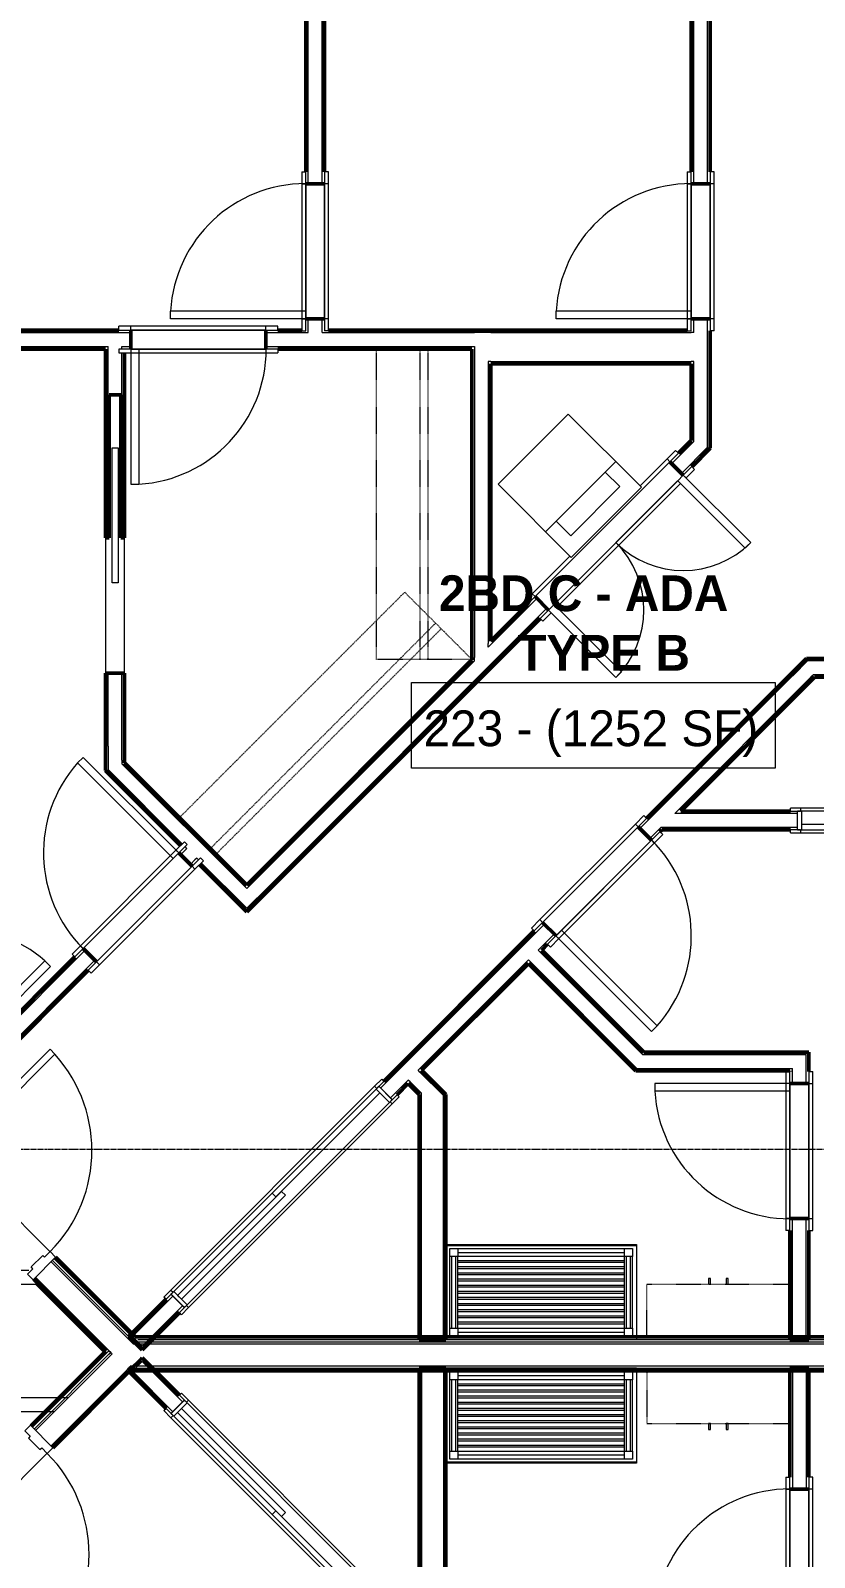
# Model space of a CAD drawing. Header units: inches. Extents: x -4218 to -1830, y 9767 to 12426.
# Drawn here: x -2463.4 to -2266.1, y 10364.6 to 10748.7 of the extents above; entities that cross this region are included whole.
import ezdxf

# ---------------------------------------------------------------- set-up
doc = ezdxf.new("R2010")
doc.units = ezdxf.units.IN
doc.header["$MEASUREMENT"] = 0
doc.linetypes.add('Dash', pattern=[0.25, 0.125, -0.125])
doc.linetypes.add('Grid Line 1_2_', pattern=[0.875, 0.5, -0.125, 0.125, -0.125])
for name, color, linetype, lineweight in [('0-1', 7, 'Continuous', 5), ('0-2', 10, 'Continuous', 9), ('A-AREA-IDEN', 2, 'Continuous', 9), ('A-DOOR-1', 10, 'Continuous', 9), ('A-DOOR-2', 50, 'Continuous', 20), ('A-DOOR-3', 252, 'Continuous', 9), ('A-DOOR-FRAM-1', 10, 'Continuous', 9), ('A-DOOR-FRAM-3', 50, 'Continuous', 20), ('A-FLOR-3', 192, 'Continuous', 9), ('A-WALL-1', 7, 'Continuous', 50), ('A-WALL-2', 250, 'Continuous', 13), ('A-WALL-3', 10, 'Continuous', 9), ('A-WALL-4', 252, 'Continuous', 9), ('A-WALL-5', 253, 'Continuous', 9), ('A-WALL-7', 113, 'Continuous', 9), ('I-WALL-1', 7, 'Continuous', 50), ('I-WALL-2', 10, 'Continuous', 9), ('I-WALL-3', 252, 'Continuous', 9), ('I-WALL-4', 253, 'Continuous', 9), ('P-SANR-FIXT-1', 10, 'Continuous', 9), ('Q-CASE-1', 252, 'Continuous', 9), ('Q-CASE-2', 10, 'Continuous', 9), ('Q-CASE-3', 253, 'Continuous', 9), ('Q-CASE-4', 252, 'Dash', 9), ('Q-CASE-7', 10, 'Dash', 9), ('Q-CASE-HDLN-1', 10, 'Dash', 9), ('Q-CASE-HDLN-2', 252, 'Dash', 9), ('Q-CASE-HDLN-3', 253, 'Dash', 9), ('S-BEAM', 12, 'Continuous', 9), ('S-GRID-1', 1, 'Grid Line 1_2_', 9)]:
    doc.layers.add(name, color=color, linetype=linetype, lineweight=lineweight)
doc.styles.add('Century Gothic', font='ufonts.com_century-gothic.ttf', dxfattribs={"height": 9})
doc.styles.add('Century Gothic_B', font='GOTHICB.TTF', dxfattribs={"height": 9})

# ---------------------------------------------------------------- blocks, each defined once
blk = doc.blocks.new('POCKET - FLUSH - 2-10 x 6-8-2882530-BACKGROUND - RCP - 2ND FLOOR')
at = {"layer": 'A-DOOR-2'}
for p, q in [((-39.67, -0.75), (-39.67, 0.75)), ((-39.67, 0.75), (-5.67, 0.75)), ((-5.67, 0.75), (-5.67, -0.75)), ((-5.67, -0.75), (-39.67, -0.75))]:
    blk.add_line(p, q, dxfattribs=at)
blk = doc.blocks.new('OD_CW_Closet - OD_CW_Closet-2622443-BACKGROUND - RCP - 2ND FLOOR')
at = {"layer": 'Q-CASE-HDLN-1'}
for p, q in [((0.74, 0), (80.94, 0)), ((80.94, 0), (80.94, -23.91)), ((0.74, -11), (80.94, -11)), ((0.74, -13), (80.94, -13))]:
    blk.add_line(p, q, dxfattribs=at)
at = {"layer": 'Q-CASE-HDLN-2'}
for p, q in [((0.74, -24), (0.74, 0)), ((80.85, -24), (0.74, -24)), ((80.94, -23.91), (80.94, -24))]:
    blk.add_line(p, q, dxfattribs=at)
at = {"layer": 'Q-CASE-HDLN-3'}
blk.add_line((80.94, -24), (80.85, -24), dxfattribs=at)
blk = doc.blocks.new('OD_CW_Closet - OD_CW_Closet-3117592-BACKGROUND - RCP - 2ND FLOOR')
at = {"layer": 'Q-CASE-HDLN-1'}
for p, q in [((0.74, -24), (0.74, 0)), ((0.74, 0), (78.86, 0)), ((0.74, -11), (78.86, -11)), ((0.74, -13), (78.86, -13))]:
    blk.add_line(p, q, dxfattribs=at)
at = {"layer": 'Q-CASE-HDLN-2'}
for p, q in [((78.86, 0), (78.86, -24)), ((78.86, -24), (0.74, -24))]:
    blk.add_line(p, q, dxfattribs=at)
blk = doc.blocks.new('Stacked Washer and Dryer - 26_x25_ - Private-1372850-BACKGROUND - RCP - 2ND FLOOR')
at = {"layer": 'P-SANR-FIXT-1'}
for p, q in [((26, 12.5), (0, 12.5)), ((0, -12.5), (0, 12.5)), ((16.90625, -12.5), (16.90625, 12.5)), ((26, 12.5), (26, -12.5)), ((22.09375, 8.75), (16.90625, 8.75)), ((22.09375, -8.75), (22.09375, 8.75)), ((16.90625, -8.75), (22.09375, -8.75)), ((0, -12.5), (26, -12.5))]:
    blk.add_line(p, q, dxfattribs=at)
blk = doc.blocks.new('SWING - DOUBLE - FLUSH - 4-0 x 6-8 - DUMMY-V5-BACKGROUND - RCP - 2ND FLOOR')
at = {"layer": 'A-DOOR-1'}
for p, q in [((-24, 3.375), (-27, 3.375)), ((-27, 3.375), (-27, 2.375)), ((-27, 2.375), (-24, 2.375)), ((-10.6, 3.375), (-24, 3.375)), ((-24, 3.375), (-24, 2.375)), ((-24, 2.375), (24, 2.375)), ((24, 3.375), (14.4, 3.375)), ((27, 3.375), (24, 3.375)), ((24, 3.375), (24, 2.375)), ((24, 2.375), (27, 2.375)), ((27, 3.375), (27, 2.375)), ((-24, -2.375), (-27, -2.375)), ((-27, -3.375), (-27, -2.375)), ((-27, -3.375), (-24, -3.375)), ((-24, -3.375), (-24, -2.375)), ((22, -2.375), (-22, -2.375)), ((-22, -3.375), (22, -3.375)), ((27, -2.375), (24, -2.375)), ((24, -3.375), (24, -2.375)), ((24, -3.375), (27, -3.375)), ((27, -3.375), (27, -2.375))]:
    blk.add_line(p, q, dxfattribs=at)
for centre, start, end in [((-24, -2.375), 270, 0), ((24, -2.375), 180, 270)]:
    blk.add_arc(centre, 24, start, end, dxfattribs=at)
at = {"layer": 'A-DOOR-2'}
for p, q in [((-22, -2.375), (-24, -2.375)), ((-24, -2.375), (-24, -26.375)), ((-22, -26.375), (-22, -2.375)), ((22, -2.375), (24, -2.375)), ((22, -26.375), (22, -2.375)), ((24, -2.375), (24, -26.375)), ((-24, -26.375), (-22, -26.375)), ((24, -26.375), (22, -26.375))]:
    blk.add_line(p, q, dxfattribs=at)
at = {"layer": 'A-DOOR-3'}
blk.add_line((-22, -2.375), (-24, -2.375), dxfattribs=at)
blk = doc.blocks.new('SWING - SINGLE - FLUSH - 2-10 x 6-8 - PRIVACY-3199407-BACKGROUND - RCP - 2ND FLOOR')
at = {"layer": 'A-DOOR-1'}
blk.add_arc((17, 2.37), 34.07, 93.3657, 180, dxfattribs=at)
at = {"layer": 'A-DOOR-2'}
for p, q in [((15, 2.37), (15, 36.38)), ((17, 36.38), (15, 36.38)), ((17, 2.37), (17, 36.38)), ((17, 2.37), (15, 2.37))]:
    blk.add_line(p, q, dxfattribs=at)
at = {"layer": 'A-DOOR-FRAM-1'}
for p, q in [((-17, 3.37), (-20, 3.37)), ((-20, 2.37), (-20, 3.37)), ((-20, 2.37), (-17, 2.37)), ((17, 3.37), (-17, 3.37)), ((-17, 2.37), (-17, 3.37)), ((-17, 2.37), (17, 2.37)), ((20, 3.37), (17, 3.37)), ((17, 2.37), (17, 3.37)), ((17, 2.37), (20, 2.37)), ((20, 2.37), (20, 3.37)), ((-17, -2.38), (-20, -2.38)), ((-20, -2.38), (-20, -3.38)), ((-20, -3.38), (-17, -3.38)), ((17, -2.38), (-17, -2.38)), ((-17, -2.38), (-17, -3.38)), ((-17, -3.38), (17, -3.38)), ((20, -2.38), (17, -2.38)), ((17, -2.38), (17, -3.38)), ((17, -3.38), (20, -3.38)), ((20, -2.38), (20, -3.38))]:
    blk.add_line(p, q, dxfattribs=at)
blk = doc.blocks.new('SWING - SINGLE - FLUSH - 2-8 x 6-8 - PASSAGE-3199406-BACKGROUND - RCP - 2ND FLOOR')
at = {"layer": 'A-DOOR-1'}
blk.add_arc((16, 2.37), 32.07, 93.5759, 180, dxfattribs=at)
at = {"layer": 'A-DOOR-2'}
for p, q in [((14, 2.37), (14, 34.38)), ((16, 34.38), (14, 34.38)), ((16, 2.37), (16, 34.38)), ((16, 2.37), (14, 2.37))]:
    blk.add_line(p, q, dxfattribs=at)
at = {"layer": 'A-DOOR-FRAM-1'}
for p, q in [((-16, 3.37), (-19, 3.37)), ((-19, 2.37), (-19, 3.37)), ((-19, 2.37), (-16, 2.37)), ((16, 3.37), (-16, 3.37)), ((-16, 2.37), (-16, 3.37)), ((-16, 2.37), (16, 2.37)), ((19, 3.37), (16, 3.37)), ((16, 2.37), (16, 3.37)), ((16, 2.37), (19, 2.37)), ((19, 2.37), (19, 3.37)), ((-16, -2.38), (-19, -2.38)), ((-19, -2.38), (-19, -3.38)), ((-19, -3.38), (-16, -3.38)), ((16, -2.38), (-16, -2.38)), ((-16, -2.38), (-16, -3.38)), ((-16, -3.38), (16, -3.38)), ((19, -2.38), (16, -2.38)), ((16, -2.38), (16, -3.38)), ((16, -3.38), (19, -3.38)), ((19, -2.38), (19, -3.38))]:
    blk.add_line(p, q, dxfattribs=at)
blk = doc.blocks.new('SWING - SINGLE - FLUSH - 2-10 x 6-8 - PRIVACY-3199405-BACKGROUND - RCP - 2ND FLOOR')
at = {"layer": 'A-DOOR-1'}
blk.add_arc((17, -2.38), 34.07, 180, 266.6343, dxfattribs=at)
at = {"layer": 'A-DOOR-2'}
for p, q in [((15, -2.38), (15, -36.38)), ((17, -2.38), (15, -2.38)), ((17, -2.38), (17, -36.38)), ((17, -36.38), (15, -36.38))]:
    blk.add_line(p, q, dxfattribs=at)
at = {"layer": 'A-DOOR-FRAM-1'}
for p, q in [((-17, 3.37), (-20, 3.37)), ((-20, 3.37), (-20, 2.37)), ((-20, 2.37), (-17, 2.37)), ((-17, 3.37), (-17, 2.37)), ((17, 3.37), (-17, 3.37)), ((-17, 2.37), (17, 2.37)), ((20, 3.37), (17, 3.37)), ((17, 3.37), (17, 2.37)), ((17, 2.37), (20, 2.37)), ((20, 3.37), (20, 2.37)), ((-17, -2.38), (-20, -2.38)), ((-20, -3.38), (-20, -2.38)), ((-20, -3.38), (-17, -3.38)), ((-17, -3.38), (-17, -2.38)), ((17, -2.38), (-17, -2.38)), ((-17, -3.38), (17, -3.38)), ((20, -2.38), (17, -2.38)), ((17, -3.38), (17, -2.38)), ((17, -3.38), (20, -3.38)), ((20, -3.38), (20, -2.38))]:
    blk.add_line(p, q, dxfattribs=at)
blk = doc.blocks.new('SWING - SINGLE - FLUSH - 2-10 x 6-8 - PASSAGE-3199424-BACKGROUND - RCP - 2ND FLOOR')
at = {"layer": 'A-DOOR-1'}
blk.add_arc((17, 2.37), 34.07, 93.3657, 180, dxfattribs=at)
at = {"layer": 'A-DOOR-2'}
for p, q in [((15, 2.37), (15, 36.38)), ((17, 36.38), (15, 36.38)), ((17, 2.37), (17, 36.38)), ((17, 2.37), (15, 2.37))]:
    blk.add_line(p, q, dxfattribs=at)
at = {"layer": 'A-DOOR-FRAM-1'}
for p, q in [((-17, 3.37), (-20, 3.37)), ((-20, 2.37), (-20, 3.37)), ((-20, 2.37), (-17, 2.37)), ((17, 3.37), (-17, 3.37)), ((-17, 2.37), (-17, 3.37)), ((-17, 2.37), (17, 2.37)), ((20, 3.37), (17, 3.37)), ((17, 2.37), (17, 3.37)), ((17, 2.37), (20, 2.37)), ((20, 2.37), (20, 3.37)), ((-17, -2.38), (-20, -2.38)), ((-20, -2.38), (-20, -3.38)), ((-20, -3.38), (-17, -3.38)), ((17, -2.38), (-17, -2.38)), ((-17, -2.38), (-17, -3.38)), ((-17, -3.38), (17, -3.38)), ((20, -2.38), (17, -2.38)), ((17, -2.38), (17, -3.38)), ((17, -3.38), (20, -3.38)), ((20, -2.38), (20, -3.38))]:
    blk.add_line(p, q, dxfattribs=at)
blk = doc.blocks.new('SLIDING - FLUSH - 6-0 x 6-8-3203588-BACKGROUND - RCP - 2ND FLOOR')
at = {"layer": 'A-DOOR-1'}
for p, q in [((-38.75, 2.5), (-38.75, 3.25)), ((-36.25, 3.25), (-38.75, 3.25)), ((-38.75, 2.5), (-36.25, 2.5)), ((36.25, 3.25), (-36.25, 3.25)), ((-36.25, 3.25), (-36.25, 2.5)), ((36, 0.5), (-1, 0.5)), ((-1, 0.5), (-1, -0.875)), ((36, 0.5), (36, -0.875)), ((36.25, 2.5), (36.25, 3.25)), ((36.25, 3.25), (38.75, 3.25)), ((38.75, 2.5), (36.25, 2.5)), ((38.75, 3.25), (38.75, 2.5)), ((-38.75, -3), (-38.75, -2.25)), ((-36.25, -2.25), (-38.75, -2.25)), ((-38.75, -3), (-36.25, -3)), ((-36.25, -2.25), (-36.25, -3)), ((-36.25, -3), (36.25, -3)), ((1, -0.875), (-36, -0.875)), ((-36, -0.875), (-36, -2.25)), ((-36, -2.25), (1, -2.25)), ((-1, -0.875), (36, -0.875)), ((1, -0.875), (1, -2.25)), ((36.25, -2.25), (38.75, -2.25)), ((36.25, -3), (36.25, -2.25)), ((38.75, -3), (36.25, -3)), ((38.75, -2.25), (38.75, -3))]:
    blk.add_line(p, q, dxfattribs=at)
at = {"layer": 'A-DOOR-FRAM-1'}
for p, q in [((-37, -2.25), (-37, 2.5)), ((-36, 2.5), (-37, 2.5)), ((36, 2.5), (-36, 2.5)), ((-36, 2.5), (-36, -2.25)), ((36, -2.25), (36, 2.5)), ((36, 2.5), (37, 2.5)), ((37, 2.5), (37, -2.25)), ((-37, -2.25), (-36, -2.25)), ((1, -2.25), (36, -2.25)), ((37, -2.25), (36, -2.25))]:
    blk.add_line(p, q, dxfattribs=at)
blk = doc.blocks.new('Bath Vanity - Bath Vanity 48_-2551079-BACKGROUND - RCP - 2ND FLOOR')
at = {"layer": 'Q-CASE-1'}
for p, q in [((-23.26, -0.75), (-23.26, 0)), ((-23.26, 0), (24.74, 0)), ((24.74, 0), (24.74, -0.13)), ((24.74, -0.75), (24.74, -24))]:
    blk.add_line(p, q, dxfattribs=at)
at = {"layer": 'Q-CASE-2'}
for p, q in [((-23.26, -24), (-23.26, -0.75)), ((-22.26, -3), (-22.26, -1)), ((-22.26, -1), (-20.26, -1)), ((-22.26, -3), (-22.26, -21)), ((-20.26, -3), (-22.26, -3)), ((-21.76, -3), (-21.76, -21)), ((-20.76, -3), (-20.76, -21)), ((21.74, -1), (-20.26, -1)), ((-20.26, -1), (-20.26, -3)), ((21.74, -2), (-20.26, -2)), ((21.74, -3), (-20.26, -3)), ((-20.26, -3), (-20.26, -21)), ((21.74, -3), (21.74, -1)), ((21.74, -1), (23.74, -1)), ((21.74, -3), (21.74, -21)), ((23.74, -3), (21.74, -3)), ((22.24, -3), (22.24, -21)), ((23.24, -3), (23.24, -21)), ((23.74, -1), (23.74, -3)), ((23.74, -3), (23.74, -21)), ((-20.26, -4), (21.74, -4)), ((21.74, -4.55), (-20.26, -4.55)), ((-20.26, -5.55), (21.74, -5.55)), ((21.74, -6.09), (-20.26, -6.09)), ((-20.26, -7.09), (21.74, -7.09)), ((21.74, -7.64), (-20.26, -7.64)), ((-20.26, -8.64), (21.74, -8.64)), ((21.74, -9.18), (-20.26, -9.18)), ((-20.26, -10.18), (21.74, -10.18)), ((21.74, -10.73), (-20.26, -10.73)), ((-20.26, -11.73), (21.74, -11.73)), ((21.74, -12.27), (-20.26, -12.27)), ((-20.26, -13.27), (21.74, -13.27)), ((21.74, -13.82), (-20.26, -13.82)), ((-20.26, -14.82), (21.74, -14.82)), ((21.74, -15.36), (-20.26, -15.36)), ((-20.26, -16.36), (21.74, -16.36)), ((21.74, -16.91), (-20.26, -16.91)), ((-20.26, -17.91), (21.74, -17.91)), ((21.74, -18.45), (-20.26, -18.45)), ((-22.26, -23), (-22.26, -21)), ((-22.26, -21), (-20.26, -21)), ((-20.26, -23), (-22.26, -23)), ((-20.26, -19.45), (21.74, -19.45)), ((21.74, -20), (-20.26, -20)), ((-20.26, -21), (21.74, -21)), ((-20.26, -21), (-20.26, -23)), ((21.74, -22), (-20.26, -22)), ((21.74, -23), (-20.26, -23)), ((21.74, -23), (21.74, -21)), ((21.74, -21), (23.74, -21)), ((23.74, -23), (21.74, -23)), ((23.74, -21), (23.74, -23)), ((24.74, -24), (-23.26, -24))]:
    blk.add_line(p, q, dxfattribs=at)
at = {"layer": 'Q-CASE-3'}
blk.add_line((24.74, -0.13), (24.74, -0.75), dxfattribs=at)
blk = doc.blocks.new('SLIDING - FLUSH - 6-0 x 6-8-3203587-BACKGROUND - RCP - 2ND FLOOR')
at = {"layer": 'A-DOOR-1'}
for p, q in [((-38.75, 2.25), (-38.75, 3)), ((-36.25, 3), (-38.75, 3)), ((-38.75, 2.25), (-36.25, 2.25)), ((36.25, 3), (-36.25, 3)), ((-36.25, 3), (-36.25, 2.25)), ((1, 2.25), (-36, 2.25)), ((-36, 2.25), (-36, 0.88)), ((-36, 0.88), (1, 0.88)), ((36, 0.88), (-1, 0.88)), ((-1, 0.88), (-1, -0.5)), ((1, 2.25), (1, 0.88)), ((36, 0.88), (36, -0.5)), ((36.25, 2.25), (36.25, 3)), ((36.25, 3), (38.75, 3)), ((38.75, 2.25), (36.25, 2.25)), ((38.75, 3), (38.75, 2.25)), ((-38.75, -3.25), (-38.75, -2.5)), ((-36.25, -2.5), (-38.75, -2.5)), ((-38.75, -3.25), (-36.25, -3.25)), ((-36.25, -2.5), (-36.25, -3.25)), ((-36.25, -3.25), (36.25, -3.25)), ((-1, -0.5), (36, -0.5)), ((36.25, -2.5), (38.75, -2.5)), ((36.25, -3.25), (36.25, -2.5)), ((38.75, -3.25), (36.25, -3.25)), ((38.75, -2.5), (38.75, -3.25))]:
    blk.add_line(p, q, dxfattribs=at)
at = {"layer": 'A-DOOR-FRAM-1'}
for p, q in [((-36, 2.25), (-37, 2.25)), ((-37, -2.5), (-37, 2.25)), ((-36, 2.25), (-36, -2.5)), ((36, 2.25), (1, 2.25)), ((36, -2.5), (36, 2.25)), ((36, 2.25), (37, 2.25)), ((37, 2.25), (37, -2.5)), ((-37, -2.5), (-36, -2.5)), ((-36, -2.5), (36, -2.5)), ((37, -2.5), (36, -2.5))]:
    blk.add_line(p, q, dxfattribs=at)
blk = doc.blocks.new('Bath Vanity - Bath Vanity 48_-3150017-BACKGROUND - RCP - 2ND FLOOR')
at = {"layer": 'Q-CASE-1'}
for p, q in [((24.74, 24), (24.74, 0.75)), ((-23.26, 0), (-23.26, 0.75)), ((24.74, 0.13), (24.74, 0)), ((24.74, 0), (-23.26, 0))]:
    blk.add_line(p, q, dxfattribs=at)
at = {"layer": 'Q-CASE-2'}
for p, q in [((-23.26, 0.75), (-23.26, 24)), ((-23.26, 24), (24.74, 24)), ((-22.26, 21), (-22.26, 23)), ((-22.26, 23), (-20.26, 23)), ((-22.26, 21), (-22.26, 3)), ((-20.26, 21), (-22.26, 21)), ((-21.76, 21), (-21.76, 3)), ((-20.76, 21), (-20.76, 3)), ((-20.26, 23), (21.74, 23)), ((-20.26, 23), (-20.26, 21)), ((-20.26, 22), (21.74, 22)), ((21.74, 21), (-20.26, 21)), ((-20.26, 21), (-20.26, 3)), ((-20.26, 20), (21.74, 20)), ((21.74, 19.45), (-20.26, 19.45)), ((21.74, 21), (21.74, 23)), ((21.74, 23), (23.74, 23)), ((21.74, 21), (21.74, 3)), ((23.74, 21), (21.74, 21)), ((22.24, 21), (22.24, 3)), ((23.24, 21), (23.24, 3)), ((23.74, 23), (23.74, 21)), ((23.74, 21), (23.74, 3)), ((-20.26, 18.45), (21.74, 18.45)), ((21.74, 17.91), (-20.26, 17.91)), ((-20.26, 16.91), (21.74, 16.91)), ((21.74, 16.36), (-20.26, 16.36)), ((-20.26, 15.36), (21.74, 15.36)), ((21.74, 14.82), (-20.26, 14.82)), ((-20.26, 13.82), (21.74, 13.82)), ((21.74, 13.27), (-20.26, 13.27)), ((-20.26, 12.27), (21.74, 12.27)), ((21.74, 11.73), (-20.26, 11.73)), ((-20.26, 10.73), (21.74, 10.73)), ((21.74, 10.18), (-20.26, 10.18)), ((-20.26, 9.18), (21.74, 9.18)), ((21.74, 8.64), (-20.26, 8.64)), ((-20.26, 7.64), (21.74, 7.64)), ((21.74, 7.09), (-20.26, 7.09)), ((-20.26, 6.09), (21.74, 6.09)), ((21.74, 5.55), (-20.26, 5.55)), ((-20.26, 4.55), (21.74, 4.55)), ((21.74, 4), (-20.26, 4)), ((-22.26, 1), (-22.26, 3)), ((-22.26, 3), (-20.26, 3)), ((-20.26, 1), (-22.26, 1)), ((-20.26, 3), (21.74, 3)), ((-20.26, 3), (-20.26, 1)), ((-20.26, 2), (21.74, 2)), ((-20.26, 1), (21.74, 1)), ((21.74, 1), (21.74, 3)), ((21.74, 3), (23.74, 3)), ((23.74, 1), (21.74, 1)), ((23.74, 3), (23.74, 1))]:
    blk.add_line(p, q, dxfattribs=at)
at = {"layer": 'Q-CASE-3'}
blk.add_line((24.74, 0.75), (24.74, 0.13), dxfattribs=at)
blk = doc.blocks.new('300 Series Wall Hung Cabinet_326 - 36_-2909953-BACKGROUND - RCP - 2ND FLOOR')
at = {"layer": 'Q-CASE-2'}
for p, q in [((-2.01, 14.69), (-2.5, 14.69)), ((-2.5, 14.69), (-2.5, 13.19)), ((-2.5, 13.19), (-2.01, 13.19)), ((-2.01, 13.19), (-2.01, 14.69)), ((2.49, 14.69), (2, 14.69)), ((2, 14.69), (2, 13.19)), ((2, 13.19), (2.49, 13.19)), ((2.49, 13.19), (2.49, 14.69))]:
    blk.add_line(p, q, dxfattribs=at)
at = {"layer": 'Q-CASE-4'}
blk.add_line((18, 13.19), (18, 0.19), dxfattribs=at)
at = {"layer": 'Q-CASE-7'}
for p, q in [((-18, 0.19), (-18, 13.19)), ((-18, 13.19), (18, 13.19)), ((18, 0.19), (-18, 0.19))]:
    blk.add_line(p, q, dxfattribs=at)
blk = doc.blocks.new('300 Series Wall Hung Cabinet_326 - 36_-2909952-BACKGROUND - RCP - 2ND FLOOR')
at = {"layer": 'Q-CASE-2'}
for p, q in [((-2.01, -13.19), (-2.5, -13.19)), ((-2.5, -13.19), (-2.5, -14.69)), ((-2.5, -14.69), (-2.01, -14.69)), ((-2.01, -14.69), (-2.01, -13.19)), ((2.49, -13.19), (2, -13.19)), ((2, -13.19), (2, -14.69)), ((2, -14.69), (2.49, -14.69)), ((2.49, -14.69), (2.49, -13.19))]:
    blk.add_line(p, q, dxfattribs=at)
at = {"layer": 'Q-CASE-4'}
blk.add_line((18, -13.19), (18, -0.19), dxfattribs=at)
at = {"layer": 'Q-CASE-7'}
for p, q in [((18, -0.19), (-18, -0.19)), ((-18, -0.19), (-18, -13.19)), ((-18, -13.19), (18, -13.19))]:
    blk.add_line(p, q, dxfattribs=at)
blk = doc.blocks.new('CTR - 1st Phase - Unit Layouts_rvt-1-BACKGROUND - RCP - 2ND FLOOR')
at = {"layer": 'A-WALL-1'}
for p, q in [((-2394.12, 10713.13), (-2394.12, 10844.14)), ((-2389.37, 10844.14), (-2389.37, 10713.13)), ((-2292.32, 10844.14), (-2292.32, 10713.13)), ((-2297.07, 10713.13), (-2297.07, 10842.51)), ((-2389.37, 10710.13), (-2394.12, 10710.13)), ((-2292.32, 10710.13), (-2297.07, 10710.13)), ((-2394.12, 10676.13), (-2389.37, 10676.13)), ((-2297.07, 10676.13), (-2292.32, 10676.13)), ((-2508.87, 10673.32), (-2441.12, 10673.32)), ((-2438.12, 10673.32), (-2438.12, 10668.57)), ((-2404.12, 10668.57), (-2404.12, 10673.32)), ((-2401.12, 10673.32), (-2395.12, 10673.32)), ((-2388.37, 10673.32), (-2352.3, 10673.32)), ((-2352.3, 10673.32), (-2351.67, 10673.32)), ((-2351.67, 10673.32), (-2347.55, 10673.32)), ((-2292.32, 10673.13), (-2292.32, 10650.33)), ((-2444.5, 10668.57), (-2508.87, 10668.57)), ((-2444.5, 10621.06), (-2444.5, 10668.57)), ((-2439.75, 10667.57), (-2439.75, 10621.06)), ((-2352.3, 10668.57), (-2401.12, 10668.57)), ((-2352.3, 10590.36), (-2352.3, 10668.57)), ((-2347.55, 10664.82), (-2347.55, 10595.11)), ((-2297.07, 10645.58), (-2297.07, 10664.82)), ((-2440.62, 10657.06), (-2443.62, 10657.06)), ((-2443.62, 10657.06), (-2443.62, 10621.06)), ((-2440.62, 10621.06), (-2440.62, 10657.06)), ((-2292.32, 10650.33), (-2292.32, 10644.5)), ((-2300.32, 10642.34), (-2297.07, 10645.58)), ((-2292.32, 10644.5), (-2292.32, 10643.62)), ((-2299.08, 10636.86), (-2302.44, 10640.22)), ((-2292.32, 10643.62), (-2296.96, 10638.98)), ((-2443.62, 10621.06), (-2444.5, 10621.06)), ((-2439.75, 10621.06), (-2440.62, 10621.06)), ((-2336.38, 10606.28), (-2333.02, 10602.92)), ((-2347.55, 10595.11), (-2338.5, 10604.16)), ((-2335.14, 10600.8), (-2405.59, 10530.35)), ((-2408.95, 10533.71), (-2352.3, 10590.36)), ((-2272.8, 10586), (-2268.68, 10590.13)), ((-2268.68, 10590.13), (-2268.05, 10590.75)), ((-2268.05, 10590.75), (-2243.53, 10590.75)), ((-2444.5, 10569.26), (-2444.5, 10587.06)), ((-2444.5, 10587.06), (-2439.75, 10587.06)), ((-2439.75, 10587.06), (-2439.75, 10564.51)), ((-2308.32, 10550.49), (-2272.8, 10586)), ((-2266.08, 10586), (-2299.73, 10552.35)), ((-2108.72, 10586), (-2266.08, 10586)), ((-2444.5, 10563.43), (-2444.5, 10569.26)), ((-2444.5, 10562.54), (-2444.5, 10563.43)), ((-2439.75, 10564.51), (-2408.95, 10533.71)), ((-2425.62, 10543.67), (-2444.5, 10562.54)), ((-2299.73, 10552.35), (-2272.07, 10552.35)), ((-2307.08, 10545.01), (-2310.44, 10548.36)), ((-2304.48, 10547.6), (-2304.96, 10547.13)), ((-2272.07, 10547.6), (-2304.48, 10547.6)), ((-2422.71, 10538.45), (-2426.07, 10541.81)), ((-2408.95, 10526.99), (-2420.85, 10538.9)), ((-2405.59, 10530.35), (-2408.51, 10527.44)), ((-2408.51, 10527.44), (-2408.95, 10526.99)), ((-2374.47, 10484.34), (-2336.6, 10522.2)), ((-2334.48, 10524.32), (-2331.12, 10520.96)), ((-2450.11, 10517.77), (-2446.75, 10514.41)), ((-2333.25, 10518.84), (-2334.71, 10517.38)), ((-2334.71, 10517.38), (-2309.05, 10491.71)), ((-2478.42, 10489.46), (-2452.23, 10515.65)), ((-2338.07, 10514.02), (-2364.94, 10487.15)), ((-2311.02, 10486.96), (-2338.07, 10514.02)), ((-2448.87, 10512.29), (-2489.33, 10471.83)), ((-2309.05, 10491.71), (-2267.5, 10491.71)), ((-2267.5, 10491.71), (-2267.5, 10491.09)), ((-2267.5, 10491.09), (-2267.5, 10486.96)), ((-2364.94, 10487.15), (-2358.84, 10481.04)), ((-2310.13, 10486.96), (-2311.02, 10486.96)), ((-2304.3, 10486.96), (-2310.13, 10486.96)), ((-2272.25, 10486.96), (-2304.3, 10486.96)), ((-2272.25, 10486.84), (-2272.25, 10486.96)), ((-2267.5, 10486.96), (-2267.5, 10486.84)), ((-2368.3, 10483.79), (-2371.11, 10480.98)), ((-2365.59, 10481.08), (-2368.3, 10483.79)), ((-2267.5, 10483.84), (-2272.25, 10483.84)), ((-2365.59, 10419.41), (-2365.59, 10481.08)), ((-2358.84, 10481.04), (-2358.84, 10480.16)), ((-2358.84, 10480.16), (-2358.84, 10474.33)), ((-2358.84, 10474.33), (-2358.84, 10419.41)), ((-2272.25, 10449.84), (-2267.5, 10449.84)), ((-2272.25, 10419.41), (-2272.25, 10446.84)), ((-2267.5, 10446.84), (-2267.5, 10419.41)), ((-2438.64, 10420.17), (-2429.27, 10429.54)), ((-2425.91, 10426.18), (-2435.28, 10416.81)), ((-2438.19, 10419.73), (-2438.64, 10420.17)), ((-2435.72, 10417.25), (-2438.19, 10419.73)), ((-2435.28, 10416.81), (-2435.72, 10417.25)), ((-2358.84, 10419.41), (-2365.59, 10419.41)), ((-2271.62, 10419.41), (-2272.25, 10419.41)), ((-2268.12, 10419.41), (-2271.62, 10419.41)), ((-2267.5, 10419.41), (-2268.12, 10419.41)), ((-2438.19, 10411.85), (-2435.72, 10414.33)), ((-2435.72, 10414.33), (-2435.28, 10414.77)), ((-2435.28, 10414.77), (-2425.91, 10405.4)), ((-2438.64, 10411.41), (-2438.19, 10411.85)), ((-2429.27, 10402.04), (-2438.64, 10411.41)), ((-2365.59, 10350.5), (-2365.59, 10412.16)), ((-2365.59, 10412.16), (-2358.84, 10412.16)), ((-2358.84, 10412.16), (-2358.84, 10357.25)), ((-2272.25, 10384.74), (-2272.25, 10412.16)), ((-2272.25, 10412.16), (-2271.62, 10412.16)), ((-2271.62, 10412.16), (-2268.12, 10412.16)), ((-2268.12, 10412.16), (-2267.5, 10412.16)), ((-2267.5, 10412.16), (-2267.5, 10384.74)), ((-2267.5, 10381.74), (-2272.25, 10381.74))]:
    blk.add_line(p, q, dxfattribs=at)
at = {"layer": 'A-WALL-2'}
for p, q in [((-2393.5, 10710.13), (-2393.5, 10843.51)), ((-2390, 10710.13), (-2390, 10843.51)), ((-2296.45, 10710.13), (-2296.45, 10842.51)), ((-2292.95, 10710.13), (-2292.95, 10842.51)), ((-2393.5, 10673.32), (-2393.5, 10676.13)), ((-2390, 10673.32), (-2390, 10676.13)), ((-2296.45, 10672.7), (-2296.45, 10676.13)), ((-2292.95, 10649.71), (-2292.95, 10676.13)), ((-2508.25, 10672.7), (-2438.12, 10672.7)), ((-2404.12, 10672.7), (-2393.5, 10672.7)), ((-2393.5, 10672.7), (-2393.5, 10673.32)), ((-2390, 10672.7), (-2390, 10673.32)), ((-2390, 10672.7), (-2352.3, 10672.7)), ((-2352.3, 10672.7), (-2351.67, 10672.7)), ((-2348.17, 10672.7), (-2351.67, 10672.7)), ((-2347.55, 10672.7), (-2348.17, 10672.7)), ((-2347.55, 10672.7), (-2297.07, 10672.7)), ((-2296.45, 10672.7), (-2297.07, 10672.7)), ((-2508.25, 10669.2), (-2443.87, 10669.2)), ((-2443.87, 10668.57), (-2443.87, 10669.2)), ((-2443.87, 10621.06), (-2443.87, 10668.57)), ((-2440.37, 10668.57), (-2440.37, 10669.2)), ((-2440.37, 10669.2), (-2438.12, 10669.2)), ((-2440.37, 10621.06), (-2440.37, 10667.57)), ((-2404.12, 10669.2), (-2352.3, 10669.2)), ((-2352.3, 10669.2), (-2351.67, 10669.2)), ((-2351.67, 10669.2), (-2351.67, 10590.98)), ((-2348.17, 10665.45), (-2348.17, 10594.48)), ((-2347.55, 10665.45), (-2348.17, 10665.45)), ((-2347.55, 10665.45), (-2297.07, 10665.45)), ((-2296.45, 10665.45), (-2297.07, 10665.45)), ((-2296.45, 10646.21), (-2296.45, 10665.45)), ((-2292.95, 10648.83), (-2292.95, 10649.71)), ((-2292.95, 10643.88), (-2292.95, 10648.83)), ((-2302, 10639.78), (-2296.45, 10645.33)), ((-2299.52, 10637.3), (-2292.95, 10643.88)), ((-2296.45, 10645.33), (-2296.45, 10646.21)), ((-2348.17, 10593.6), (-2335.94, 10605.84)), ((-2406.03, 10530.79), (-2333.46, 10603.36)), ((-2348.17, 10593.6), (-2348.17, 10594.48)), ((-2408.51, 10533.27), (-2351.67, 10590.1)), ((-2351.67, 10590.1), (-2351.67, 10590.98)), ((-2267.79, 10590.13), (-2271.29, 10586.63)), ((-2242.9, 10590.13), (-2267.79, 10590.13)), ((-2443.87, 10568.64), (-2443.87, 10587.06)), ((-2440.37, 10565.14), (-2440.37, 10587.06)), ((-2271.29, 10586.63), (-2271.92, 10586)), ((-2266.34, 10586.63), (-2266.97, 10586)), ((-2108.1, 10586.63), (-2266.34, 10586.63)), ((-2310, 10547.92), (-2271.92, 10586)), ((-2301.24, 10551.73), (-2266.97, 10586)), ((-2443.87, 10568.64), (-2443.87, 10567.75)), ((-2443.87, 10567.75), (-2443.87, 10562.8)), ((-2440.37, 10565.14), (-2440.37, 10564.25)), ((-2408.95, 10532.83), (-2440.37, 10564.25)), ((-2425.18, 10544.11), (-2443.87, 10562.8)), ((-2300.36, 10551.73), (-2301.24, 10551.73)), ((-2270.32, 10551.73), (-2300.36, 10551.73)), ((-2307.52, 10545.45), (-2304.74, 10548.23)), ((-2303.86, 10548.23), (-2304.74, 10548.23)), ((-2270.32, 10548.23), (-2303.86, 10548.23)), ((-2424.47, 10542.52), (-2425.62, 10541.37)), ((-2424.03, 10542.96), (-2424.47, 10543.4)), ((-2424.03, 10542.96), (-2424.47, 10542.52)), ((-2421.56, 10540.49), (-2422, 10540.05)), ((-2421.12, 10540.05), (-2421.56, 10540.49)), ((-2422, 10540.05), (-2423.15, 10538.9)), ((-2408.95, 10527.88), (-2420.41, 10539.34)), ((-2408.95, 10532.83), (-2408.51, 10533.27)), ((-2408.95, 10527.88), (-2406.47, 10530.35)), ((-2406.47, 10530.35), (-2406.03, 10530.79)), ((-2375.26, 10482.66), (-2334.04, 10523.88)), ((-2335.6, 10517.38), (-2331.57, 10521.41)), ((-2449.66, 10517.33), (-2479.12, 10487.87)), ((-2335.15, 10516.93), (-2335.6, 10517.38)), ((-2447.19, 10514.85), (-2489.33, 10472.71)), ((-2365.83, 10487.15), (-2338.07, 10514.9)), ((-2337.63, 10514.46), (-2338.07, 10514.9)), ((-2337.63, 10514.46), (-2310.76, 10487.59)), ((-2335.15, 10516.93), (-2309.31, 10491.09)), ((-2309.31, 10491.09), (-2308.42, 10491.09)), ((-2308.42, 10491.09), (-2268.12, 10491.09)), ((-2268.12, 10487.59), (-2268.12, 10491.09)), ((-2365.38, 10486.7), (-2365.83, 10487.15)), ((-2359.46, 10480.79), (-2365.38, 10486.7)), ((-2310.76, 10487.59), (-2305.81, 10487.59)), ((-2305.81, 10487.59), (-2304.92, 10487.59)), ((-2304.92, 10487.59), (-2271.62, 10487.59)), ((-2271.62, 10486.96), (-2271.62, 10487.59)), ((-2271.62, 10483.84), (-2271.62, 10486.96)), ((-2268.12, 10486.96), (-2268.12, 10487.59)), ((-2268.12, 10483.84), (-2268.12, 10486.96)), ((-2372.79, 10480.19), (-2368.3, 10484.67)), ((-2367.86, 10484.23), (-2368.3, 10484.67)), ((-2364.96, 10481.34), (-2367.86, 10484.23)), ((-2364.96, 10480.45), (-2364.96, 10481.34)), ((-2364.96, 10419.41), (-2364.96, 10480.45)), ((-2359.46, 10475.84), (-2359.46, 10480.79)), ((-2359.46, 10474.95), (-2359.46, 10475.84)), ((-2359.46, 10419.41), (-2359.46, 10474.95)), ((-2271.62, 10420.04), (-2271.62, 10449.84)), ((-2268.12, 10420.04), (-2268.12, 10449.84)), ((-2437.75, 10420.17), (-2427.59, 10430.33)), ((-2435.28, 10417.7), (-2425.11, 10427.86)), ((-2435.28, 10417.7), (-2437.75, 10420.17)), ((-2268.12, 10420.04), (-2271.62, 10420.04)), ((-2437.75, 10411.41), (-2435.28, 10413.88)), ((-2435.28, 10413.88), (-2425.11, 10403.72)), ((-2437.75, 10411.41), (-2427.59, 10401.24)), ((-2364.96, 10412.16), (-2364.96, 10351.13)), ((-2359.46, 10412.16), (-2359.46, 10356.63)), ((-2271.62, 10411.54), (-2268.12, 10411.54)), ((-2271.62, 10411.54), (-2271.62, 10381.74)), ((-2268.12, 10411.54), (-2268.12, 10381.74))]:
    blk.add_line(p, q, dxfattribs=at)
at = {"layer": 'A-WALL-3'}
for p, q in [((-2394.12, 10710.13), (-2394.12, 10676.13)), ((-2389.37, 10676.13), (-2389.37, 10710.13)), ((-2297.07, 10710.13), (-2297.07, 10676.13)), ((-2292.32, 10676.13), (-2292.32, 10710.13)), ((-2404.12, 10673.32), (-2438.12, 10673.32)), ((-2438.12, 10668.57), (-2404.12, 10668.57)), ((-2302.44, 10640.22), (-2336.38, 10606.28)), ((-2331.61, 10604.33), (-2300.5, 10635.45)), ((-2444.5, 10621.06), (-2444.5, 10587.06)), ((-2439.75, 10587.06), (-2439.75, 10621.06)), ((-2310.44, 10548.36), (-2334.48, 10524.32)), ((-2331.12, 10520.96), (-2307.08, 10545.01)), ((-2426.07, 10541.81), (-2450.11, 10517.77)), ((-2446.75, 10514.41), (-2422.71, 10538.45)), ((-2272.25, 10483.84), (-2272.25, 10449.84)), ((-2267.5, 10449.84), (-2267.5, 10483.84)), ((-2272.25, 10381.74), (-2272.25, 10347.74)), ((-2267.5, 10347.74), (-2267.5, 10381.74))]:
    blk.add_line(p, q, dxfattribs=at)
at = {"layer": 'A-WALL-4'}
for p, q in [((-2394.12, 10710.13), (-2389.37, 10710.13)), ((-2297.07, 10710.13), (-2292.32, 10710.13)), ((-2389.37, 10676.13), (-2394.12, 10676.13)), ((-2292.32, 10676.13), (-2297.07, 10676.13)), ((-2438.12, 10668.57), (-2438.12, 10673.32)), ((-2404.12, 10673.32), (-2404.12, 10668.57)), ((-2443.62, 10657.06), (-2440.62, 10657.06)), ((-2443.62, 10621.06), (-2443.62, 10657.06)), ((-2440.62, 10657.06), (-2440.62, 10621.06)), ((-2299.08, 10636.86), (-2302.44, 10640.22)), ((-2444.5, 10621.06), (-2443.62, 10621.06)), ((-2440.62, 10621.06), (-2439.75, 10621.06)), ((-2333.02, 10602.92), (-2336.38, 10606.28)), ((-2333.02, 10602.92), (-2331.61, 10604.33)), ((-2439.75, 10587.06), (-2444.5, 10587.06)), ((-2310.44, 10548.36), (-2307.08, 10545.01)), ((-2422.71, 10538.45), (-2426.07, 10541.81)), ((-2334.48, 10524.32), (-2331.12, 10520.96)), ((-2446.75, 10514.41), (-2450.11, 10517.77)), ((-2272.25, 10483.84), (-2267.5, 10483.84)), ((-2267.5, 10449.84), (-2272.25, 10449.84)), ((-2272.25, 10381.74), (-2267.5, 10381.74))]:
    blk.add_line(p, q, dxfattribs=at)
at = {"layer": 'A-WALL-5'}
for p, q in [((-2270.32, 10547.6), (-2270.32, 10552.35)), ((-2375.7, 10483.1), (-2372.34, 10479.74)), ((-2428.03, 10430.78), (-2424.67, 10427.42)), ((-2424.67, 10404.16), (-2428.03, 10400.8))]:
    blk.add_line(p, q, dxfattribs=at)
at = {"layer": 'A-WALL-7'}
for p, q in [((-2358.84, 10420.29), (-2358.84, 10443.04)), ((-2358.84, 10443.04), (-2310.84, 10443.04)), ((-2310.84, 10443.04), (-2310.84, 10420.29)), ((-2357.84, 10420.29), (-2358.84, 10420.29)), ((-2310.84, 10420.29), (-2311.84, 10420.29)), ((-2358.84, 10411.29), (-2357.84, 10411.29)), ((-2358.84, 10388.54), (-2358.84, 10411.29)), ((-2311.84, 10411.29), (-2310.84, 10411.29)), ((-2310.84, 10411.29), (-2310.84, 10388.54)), ((-2310.84, 10388.54), (-2358.84, 10388.54))]:
    blk.add_line(p, q, dxfattribs=at)
at = {"layer": 'I-WALL-1'}
for p, q in [((-2347.55, 10673.32), (-2298.07, 10673.32)), ((-2297.07, 10664.82), (-2347.55, 10664.82))]:
    blk.add_line(p, q, dxfattribs=at)
at = {"layer": '0-2'}
for name, p, rotation in [('SWING - SINGLE - FLUSH - 2-10 x 6-8 - PRIVACY-3199405-BACKGROUND - RCP - 2ND FLOOR', (-2391.75, 10693.13), 269.9999999999789), ('SWING - SINGLE - FLUSH - 2-10 x 6-8 - PRIVACY-3199405-BACKGROUND - RCP - 2ND FLOOR', (-2294.7, 10693.13), 270.0000000000527), ('SWING - SINGLE - FLUSH - 2-10 x 6-8 - PASSAGE-3199424-BACKGROUND - RCP - 2ND FLOOR', (-2421.12, 10670.95), 180), ('OD_CW_Closet - OD_CW_Closet-3117592-BACKGROUND - RCP - 2ND FLOOR', (-2376.3, 10589.71), 90.0000000000261), ('Stacked Washer and Dryer - 26_x25_ - Private-1372850-BACKGROUND - RCP - 2ND FLOOR', (-2336.86, 10643.39), 315.000000000145), ('POCKET - FLUSH - 2-10 x 6-8-2882530-BACKGROUND - RCP - 2ND FLOOR', (-2442.12, 10604.06), 269.9999999999695), ('SWING - DOUBLE - FLUSH - 4-0 x 6-8 - DUMMY-V5-BACKGROUND - RCP - 2ND FLOOR', (-2317.73, 10621.57), 45.00000000011767), ('OD_CW_Closet - OD_CW_Closet-2622443-BACKGROUND - RCP - 2ND FLOOR', (-2426.44, 10550.16), 45.00000000002335), ('SWING - SINGLE - FLUSH - 2-10 x 6-8 - PRIVACY-3199407-BACKGROUND - RCP - 2ND FLOOR', (-2436.41, 10528.11), 44.99999999996775), ('SWING - SINGLE - FLUSH - 2-10 x 6-8 - PRIVACY-3199407-BACKGROUND - RCP - 2ND FLOOR', (-2320.78, 10534.66), 225.0000000001308), ('SWING - SINGLE - FLUSH - 2-8 x 6-8 - PASSAGE-3199406-BACKGROUND - RCP - 2ND FLOOR', (-2493.97, 10500.25), 314.9999999999997), ('SWING - SINGLE - FLUSH - 2-10 x 6-8 - PRIVACY-3199407-BACKGROUND - RCP - 2ND FLOOR', (-2269.87, 10466.84), 90.00000000011305), ('SLIDING - FLUSH - 6-0 x 6-8-3203588-BACKGROUND - RCP - 2ND FLOOR', (-2400.28, 10455.35), 225.0000000001308), ('Bath Vanity - Bath Vanity 48_-2551079-BACKGROUND - RCP - 2ND FLOOR', (-2334.1, 10419.29), 180), ('Bath Vanity - Bath Vanity 48_-3150017-BACKGROUND - RCP - 2ND FLOOR', (-2334.1, 10412.29), 180), ('SLIDING - FLUSH - 6-0 x 6-8-3203587-BACKGROUND - RCP - 2ND FLOOR', (-2400.28, 10376.23), 134.9999999998691), ('SWING - SINGLE - FLUSH - 2-10 x 6-8 - PRIVACY-3199405-BACKGROUND - RCP - 2ND FLOOR', (-2269.87, 10364.74), 269.9999999998544)]:
    blk.add_blockref(name, p, dxfattribs=dict(at, rotation=rotation))
for name, p in [('SLIDING - FLUSH - 6-0 x 6-8-3203588-BACKGROUND - RCP - 2ND FLOOR', (-2233.32, 10549.85)), ('300 Series Wall Hung Cabinet_326 - 36_-2909953-BACKGROUND - RCP - 2ND FLOOR', (-2290.25, 10420.1)), ('300 Series Wall Hung Cabinet_326 - 36_-2909952-BACKGROUND - RCP - 2ND FLOOR', (-2290.25, 10411.48))]:
    blk.add_blockref(name, p, dxfattribs=at)
blk = doc.blocks.new('HOLLOW METAL - UNIT DOOR-2191977-BACKGROUND - RCP - 2ND FLOOR')
at = {"layer": 'A-DOOR-1'}
blk.add_arc((18, -4.125), 36, 180, 270, dxfattribs=at)
at = {"layer": 'A-DOOR-2'}
for p, q in [((16.25, -4.125), (18, -4.125)), ((16.25, -40.125), (16.25, -4.125)), ((18, -4.125), (18, -40.125)), ((18, -40.125), (16.25, -40.125))]:
    blk.add_line(p, q, dxfattribs=at)
at = {"layer": 'A-DOOR-FRAM-3'}
for p, q in [((-20, 3.875), (-18, 3.875)), ((-20, -4.125), (-20, 3.875)), ((-18, 3.875), (-18, 1.9375)), ((18, 3.875), (20, 3.875)), ((18, 1.9375), (18, 3.875)), ((20, 3.875), (20, -4.125)), ((-18, 1.9375), (-17.375, 1.9375)), ((-17.375, 1.9375), (-17.375, -2.1875)), ((17.375, 1.9375), (18, 1.9375)), ((17.375, -2.1875), (17.375, 1.9375)), ((-18, -2.1875), (-18, -4.125)), ((-17.375, -2.1875), (-18, -2.1875)), ((18, -2.1875), (17.375, -2.1875)), ((18, -4.125), (18, -2.1875)), ((-18, -4.125), (-20, -4.125)), ((20, -4.125), (18, -4.125))]:
    blk.add_line(p, q, dxfattribs=at)
blk = doc.blocks.new('HOLLOW METAL - UNIT DOOR-2191978-BACKGROUND - RCP - 2ND FLOOR')
at = {"layer": 'A-DOOR-1'}
blk.add_arc((18, 4.125), 36, 90, 180, dxfattribs=at)
at = {"layer": 'A-DOOR-2'}
for p, q in [((18, 40.125), (16.25, 40.125)), ((16.25, 40.125), (16.25, 4.125)), ((18, 4.125), (18, 40.125)), ((16.25, 4.125), (18, 4.125))]:
    blk.add_line(p, q, dxfattribs=at)
at = {"layer": 'A-DOOR-FRAM-3'}
for p, q in [((-18, 4.125), (-20, 4.125)), ((-20, 4.125), (-20, -3.875)), ((-18, 2.1875), (-18, 4.125)), ((18, 4.125), (18, 2.1875)), ((20, 4.125), (18, 4.125)), ((20, -3.875), (20, 4.125)), ((-17.375, 2.1875), (-18, 2.1875)), ((-17.375, -1.9375), (-17.375, 2.1875)), ((18, 2.1875), (17.375, 2.1875)), ((17.375, 2.1875), (17.375, -1.9375)), ((-18, -3.875), (-18, -1.9375)), ((-18, -1.9375), (-17.375, -1.9375)), ((17.375, -1.9375), (18, -1.9375)), ((18, -1.9375), (18, -3.875)), ((-20, -3.875), (-18, -3.875)), ((18, -3.875), (20, -3.875))]:
    blk.add_line(p, q, dxfattribs=at)
blk = doc.blocks.new('CTR - 1st Phase - Common Walls_rvt-1-BACKGROUND - RCP - 2ND FLOOR')
at = {"layer": 'A-WALL-2'}
for p, q in [((-2458.22, 10438.95), (-2437.56, 10418.29)), ((-2457.87, 10439.3), (-2437.36, 10418.79)), ((-2457.42, 10439.74), (-2437.1, 10419.41)), ((-2462.11, 10435.06), (-2443.64, 10416.58)), ((-2437.56, 10418.29), (-2436.86, 10418.29)), ((-2437.36, 10418.79), (-2436.47, 10418.79)), ((-2436.86, 10418.29), (-2435.26, 10418.29)), ((-2436.47, 10418.79), (-2435.76, 10418.79)), ((-2436.39, 10419.41), (-2076.17, 10419.41)), ((-2435.76, 10418.79), (-2076.17, 10418.79)), ((-2435.26, 10418.29), (-2076.17, 10418.29)), ((-2444.08, 10416.14), (-2462.9, 10397.32)), ((-2443.64, 10415.7), (-2462.46, 10396.87)), ((-2443.28, 10415.35), (-2462.11, 10396.52)), ((-2444.08, 10416.14), (-2443.64, 10416.58)), ((-2443.64, 10416.58), (-2443.19, 10416.14)), ((-2443.19, 10416.14), (-2443.64, 10416.58)), ((-2443.64, 10415.7), (-2443.19, 10416.14)), ((-2443.28, 10415.35), (-2442.84, 10415.79)), ((-2443.19, 10416.14), (-2442.84, 10415.79)), ((-2442.84, 10415.79), (-2443.19, 10416.14)), ((-2439.39, 10411.46), (-2458.22, 10392.63)), ((-2439.39, 10411.46), (-2438.95, 10411.9)), ((-2438.95, 10411.9), (-2438.69, 10412.16)), ((-2438.06, 10412.79), (-2438.69, 10412.16)), ((-2438.69, 10412.16), (-2437.8, 10412.16)), ((-2438.06, 10412.79), (-2437.18, 10412.79)), ((-2437.8, 10412.16), (-2076.17, 10412.16)), ((-2437.18, 10412.79), (-2076.17, 10412.79))]:
    blk.add_line(p, q, dxfattribs=at)
at = {"layer": 'I-WALL-1'}
for p, q in [((-2457.07, 10440.1), (-2437.01, 10420.04)), ((-2444.43, 10416.5), (-2462.55, 10434.62)), ((-2437.01, 10420.04), (-2076.17, 10420.04)), ((-2463.26, 10397.67), (-2444.43, 10416.5)), ((-2438.95, 10411.02), (-2457.78, 10392.19)), ((-2438.43, 10411.54), (-2438.95, 10411.02)), ((-2076.17, 10411.54), (-2438.43, 10411.54))]:
    blk.add_line(p, q, dxfattribs=at)
at = {"layer": 'I-WALL-2'}
for p, q in [((-2458.49, 10441.51), (-2482.7, 10465.73)), ((-2483.41, 10366.56), (-2459.19, 10390.78))]:
    blk.add_line(p, q, dxfattribs=at)
at = {"layer": 'I-WALL-3'}
for p, q in [((-2444.43, 10416.5), (-2462.55, 10434.62)), ((-2463.26, 10397.67), (-2444.43, 10416.5))]:
    blk.add_line(p, q, dxfattribs=at)
at = {"layer": 'I-WALL-4'}
for p, q in [((-2457.07, 10440.1), (-2462.55, 10434.62)), ((-2463.26, 10397.67), (-2457.78, 10392.19))]:
    blk.add_line(p, q, dxfattribs=at)
at = {"layer": '0-2'}
for name, p, rotation in [('HOLLOW METAL - UNIT DOOR-2191977-BACKGROUND - RCP - 2ND FLOOR', (-2474.13, 10451.32), 134.9999999999909), ('HOLLOW METAL - UNIT DOOR-2191978-BACKGROUND - RCP - 2ND FLOOR', (-2474.84, 10380.96), 224.9999999999973)]:
    blk.add_blockref(name, p, dxfattribs=dict(at, rotation=rotation))
blk = doc.blocks.new('Dimension Lumber - LVL - 3_5X5_5-2692982-BACKGROUND - RCP - 2ND FLOOR')
at = {"layer": 'S-BEAM'}
for p, q in [((-88.07, 1.75), (-85.78, 1.75)), ((-85.78, 1.75), (-37.23, 1.75)), ((-91.57, -1.75), (-89.28, -1.75)), ((-89.28, -1.75), (90.71, -1.75)), ((90.71, -1.75), (90.71, -0.25))]:
    blk.add_line(p, q, dxfattribs=at)
blk = doc.blocks.new('Dimension Lumber - LVL - 3_5X5_5-2692983-BACKGROUND - RCP - 2ND FLOOR')
at = {"layer": 'S-BEAM'}
for p, q in [((-88.8, 1.75), (-87.95, 1.75)), ((-87.95, 1.75), (87.05, 1.75)), ((87.05, -1.75), (87.05, 1.75)), ((-85.34, -1.75), (-84.45, -1.75)), ((-84.45, -1.75), (87.05, -1.75))]:
    blk.add_line(p, q, dxfattribs=at)

msp = doc.modelspace()

# ---------------------------------------------------------------- linework, layer by layer
at = {"layer": 'A-AREA-IDEN', "flags": 128}
msp.add_lwpolyline([(-2367.48, 10584.67), (-2275.99, 10584.67), (-2275.99, 10563.17), (-2367.48, 10563.17)], close=True, dxfattribs=at)
at = {"layer": 'A-FLOR-3'}
for p, q in [((-2442.84, 10415.79), (-2462.11, 10435.06)), ((-2462.06, 10433.24), (-2444.61, 10415.79)), ((-2462.11, 10396.52), (-2442.84, 10415.79)), ((-2444.61, 10415.79), (-2455.66, 10404.74)), ((-2459.16, 10401.24), (-2462.99, 10397.4))]:
    msp.add_line(p, q, dxfattribs=at)
at = {"layer": 'S-GRID-1'}
msp.add_line((-1830.2, 10467.19), (-4168.71, 10467.19), dxfattribs=at)

# ---------------------------------------------------------------- block references
at = {"layer": '0-1'}
for name in ['CTR - 1st Phase - Unit Layouts_rvt-1-BACKGROUND - RCP - 2ND FLOOR', 'CTR - 1st Phase - Common Walls_rvt-1-BACKGROUND - RCP - 2ND FLOOR']:
    msp.add_blockref(name, (0, 0), dxfattribs=at)
at = {"layer": 'S-BEAM', "rotation": 180}
for name, p in [('Dimension Lumber - LVL - 3_5X5_5-2692983-BACKGROUND - RCP - 2ND FLOOR', (-2549.13, 10434.99)), ('Dimension Lumber - LVL - 3_5X5_5-2692982-BACKGROUND - RCP - 2ND FLOOR', (-2545.46, 10402.99))]:
    msp.add_blockref(name, p, dxfattribs=at)

# ---------------------------------------------------------------- texts
at = {"layer": 'A-AREA-IDEN', "char_height": 9, "attachment_point": 1}
for s, insert, width, style in [('2BD C - ADA', (-2360.61, 10611.64), 93.93, 'Century Gothic_B'), ('TYPE B', (-2340.86, 10596.64), 46.359, 'Century Gothic_B'), ('223 - (1252 SF)', (-2364.48, 10577.67), 103.323, 'Century Gothic')]:
    msp.add_mtext(s, dxfattribs=dict(at, insert=insert, width=width, style=style))

doc.saveas('drawing.dxf')
